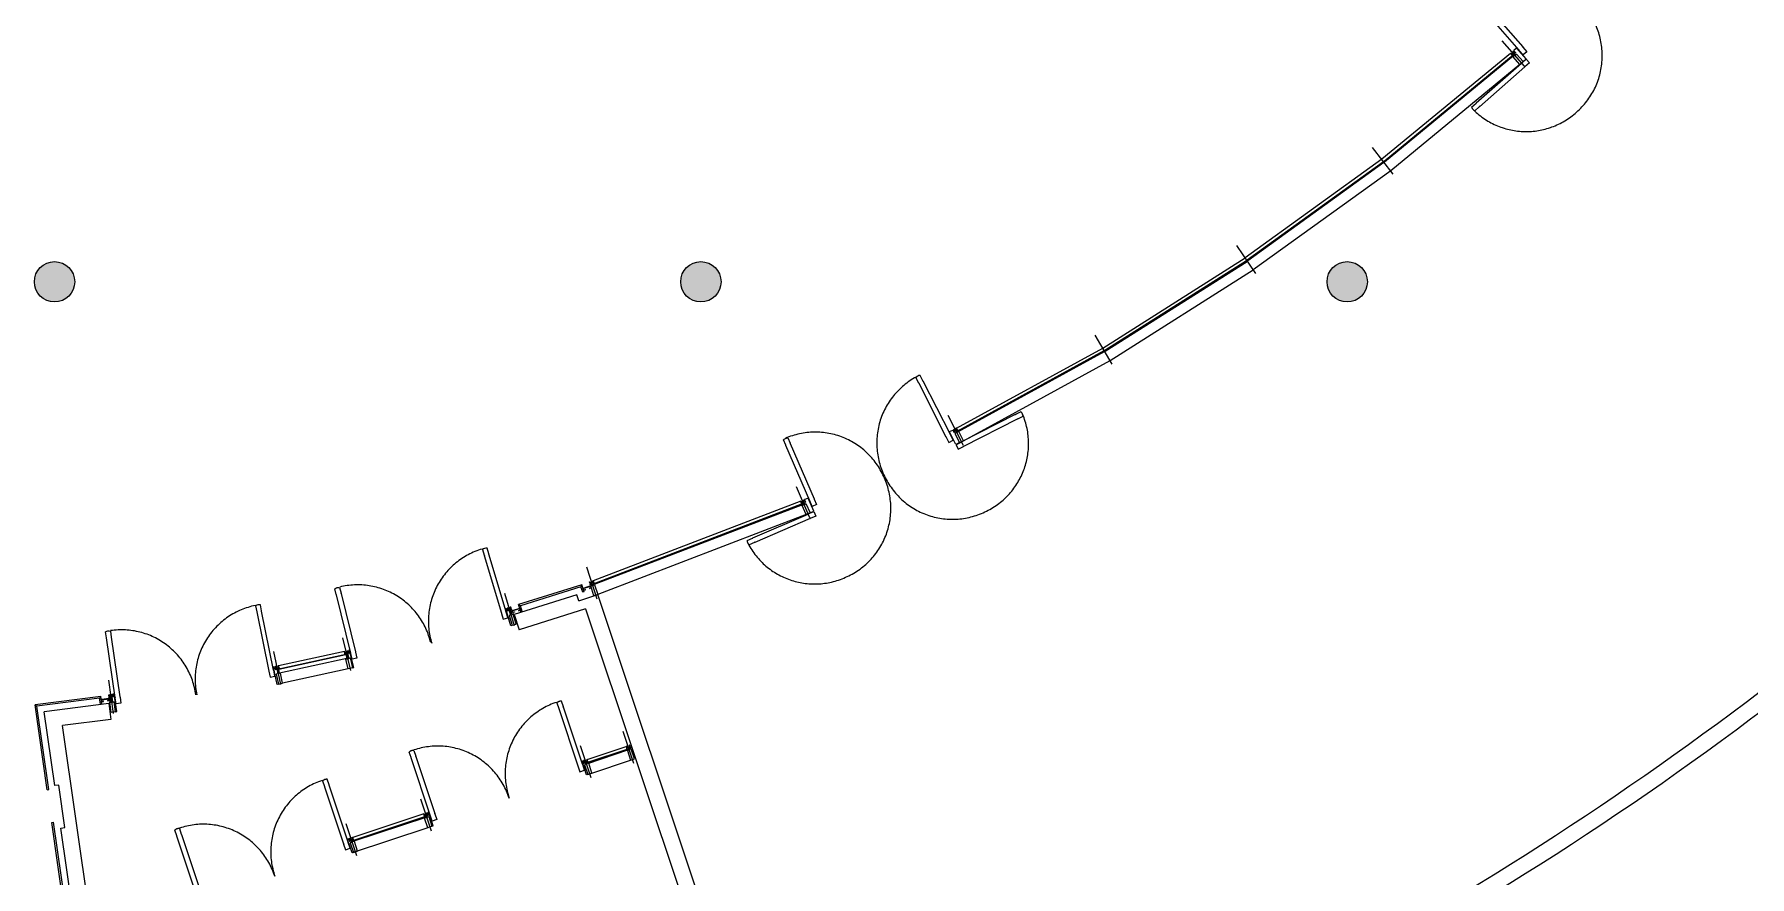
# Model space of a CAD drawing. Header units: centimetres. Extents: x 139057 to 200038, y 34824 to 80516.
# Drawn here: x 170962 to 173085, y 49191 to 50234 of the extents above; entities that cross this region are included whole.
import ezdxf

# ---------------------------------------------------------------- set-up
doc = ezdxf.new("R2010")
doc.units = ezdxf.units.CM
doc.header["$LTSCALE"] = 100
doc.linetypes.add('CENTER', pattern=[7, 4, -1, 1, -1])
doc.linetypes.add('HIDDEN', pattern=[0.5, 0.25, -0.25])
for name, color, linetype, lineweight in [('410_STRUTTURE_001-AM_0', 7, 'Continuous', 0), ('430_TAVOLATI_001-AM_0', 3, 'Continuous', 0), ('441_SERRAMENTI_001-AM_0', 1, 'Continuous', 0)]:
    doc.layers.add(name, color=color, linetype=linetype, lineweight=lineweight)
doc.layers.add('A-FIN-PIETRA', color=7, linetype='Continuous')

msp = doc.modelspace()

# ---------------------------------------------------------------- hatches: boundary and pattern name
at = {"layer": '410_STRUTTURE_001-AM_0'}
h = msp.add_hatch(color=256, dxfattribs=at)
edge = h.paths.add_edge_path()
edge.add_arc((170987.1, 49927.8), 25, 0, 360)
h = msp.add_hatch(color=256, dxfattribs=at)
edge = h.paths.add_edge_path()
edge.add_arc((171787.1, 49927.8), 25, 0, 360)
h = msp.add_hatch(color=256, dxfattribs=at)
edge = h.paths.add_edge_path()
edge.add_arc((172587.1, 49927.8), 25, 0, 360)

# ---------------------------------------------------------------- linework, layer by layer
for centre in [(170987.1, 49927.8, 0), (171787.1, 49927.8, 0), (172587.1, 49927.8, 0)]:
    msp.add_circle(centre, 25, dxfattribs=at)
at = {"layer": '430_TAVOLATI_001-AM_0'}
for p, q in [((171633.4, 49540.4, 0), (171556.2, 49516.1, 0)), ((171635.9, 49533, 0), (171633.4, 49540.4, 0)), ((171635.9, 49533, 0), (171659.6, 49540.9, 0)), ((171789.1, 49152.5, 0), (171659.6, 49540.9, 0)), ((171556.2, 49516.1, 0), (171562.2, 49497, 0)), ((171644.5, 49523, 0), (171562.2, 49497, 0)), ((171644.5, 49523, 0), (171770.1, 49146.2, 0)), ((171054.3, 49405.8, 0), (170974.4, 49395.6, 0)), ((170987.5, 49304.2, 0), (170974.4, 49395.6, 0)), ((171056.8, 49386, 0), (170997.1, 49378.4, 0)), ((171054.3, 49405.8, 0), (171056.8, 49386, 0)), ((171030.4, 49145.3, 0), (170997.1, 49378.4, 0)), ((171010.1, 49145.3, 0), (170994.9, 49251.7, 0))]:
    msp.add_line(p, q, dxfattribs=at)
at = {"layer": '430_TAVOLATI_001-AM_0', "elevation": 0}
msp.add_lwpolyline([(170994.9, 49251.7), (170999.9, 49252.4), (170992.4, 49304.9), (170987.5, 49304.2)], dxfattribs=at)
at = {"layer": '430_TAVOLATI_001-AM_0'}
for centre, radius, start, end in [((170585.3, 52731.2, 0), 4176.3, 295.019, 314.8485), ((170557.6, 52763.4, 0), 4198.6, 295.4485, 314.8054)]:
    msp.add_arc(centre, radius, start, end, dxfattribs=at)
at = {"layer": '441_SERRAMENTI_001-AM_0', "linetype": 'CENTER'}
for p, q in [((172806.4, 50194.5, 0), (172778.8, 50225.9, 0)), ((172644.1, 50061.1, 0), (172618.6, 50094.1, 0)), ((172473.8, 49938.1, 0), (172450.4, 49972.7, 0)), ((172296.3, 49825.9, 0), (172275.1, 49861.9, 0)), ((172112, 49725.1, 0), (172093.1, 49762.3, 0)), ((171921.9, 49635.8, 0), (171905.3, 49674.1, 0)), ((171658.8, 49535, 0), (171645.8, 49574.7, 0)), ((171556.3, 49502.1, 0), (171544.3, 49542.1, 0)), ((171353.9, 49446.5, 0), (171344.1, 49487.1, 0)), ((171267, 49429.3, 0), (171258.6, 49470.2, 0)), ((171060.1, 49393.3, 0), (171054.2, 49434.7, 0)), ((171704.1, 49331.4, 0), (171690.9, 49371.1, 0)), ((171651.4, 49313.9, 0), (171638.2, 49353.5, 0)), ((171453.5, 49247.9, 0), (171440.3, 49287.5, 0)), ((171361.3, 49217.2, 0), (171348.1, 49256.8, 0))]:
    msp.add_line(p, q, dxfattribs=at)
at = {"layer": '441_SERRAMENTI_001-AM_0'}
for p, q in [((172789.4, 50210.4, 0), (172630, 50079.4, 0)), ((172800.8, 50196.7, 0), (172640.9, 50065.3, 0)), ((172630, 50079.4, 0), (172460.9, 49957.3, 0)), ((172640.9, 50065.3, 0), (172470.9, 49942.5, 0)), ((172284.5, 49845.8, 0), (172460.9, 49957.3, 0)), ((172293.6, 49830.5, 0), (172470.9, 49942.5, 0)), ((172103.5, 49746.7, 0), (172284.5, 49845.8, 0)), ((172112, 49731.1, 0), (172293.6, 49830.5, 0)), ((171910.7, 49656.1, 0), (171653.7, 49557.7, 0)), ((171917.3, 49639.6, 0), (171659.5, 49540.8, 0)), ((171553, 49522, 0), (171554.7, 49516.2, 0)), ((171345.9, 49470.1, 0), (171264.5, 49452.4, 0)), ((171350.6, 49448.6, 0), (171269.4, 49430.9, 0)), ((171054.8, 49413.4, 0), (171055.6, 49407.4, 0))]:
    msp.add_line(p, q, dxfattribs=at)
at = {"layer": '441_SERRAMENTI_001-AM_0', "linetype": 'HIDDEN', "ltscale": 20}
for p, q in [((171646.2, 49336.5, 0), (171694.7, 49352.7, 0)), ((171652.3, 49319.8, 0), (171700.1, 49335.7, 0)), ((171444.1, 49269.2, 0), (171350, 49237.8, 0)), ((171449.2, 49252.1, 0), (171355.5, 49220.9, 0))]:
    msp.add_line(p, q, dxfattribs=at)
at = {"layer": '441_SERRAMENTI_001-AM_0', "elevation": 0}
for points in [[(172750.8, 50270.8), (172750.7, 50270.9), (172750.5, 50270.7), (172745.6, 50276.3, -0.201647), (172750.1, 50280.2), (172755, 50274.7), (172754.8, 50274.5), (172754.9, 50274.4, 0.342519), (172755.1, 50274.4), (172755.2, 50274.5), (172804.3, 50218.5), (172804.3, 50218.4, 0.342519), (172804.2, 50218.2), (172804.3, 50218.1), (172804.5, 50218.2), (172809.5, 50212.6), (172804.9, 50208.6), (172800, 50214.2), (172800.2, 50214.4), (172800.1, 50214.5, 0.347925), (172799.9, 50214.5), (172799.8, 50214.5), (172750.7, 50270.5), (172750.7, 50270.6, 0.342519)], [(172061.8, 49805), (172061.7, 49805.2), (172062, 49805.3), (172058.6, 49811.9, 0.201647), (172053.2, 49809.1), (172056.6, 49802.6), (172056.8, 49802.7), (172056.9, 49802.5, -0.342519), (172056.8, 49802.3), (172056.7, 49802.3), (172090.5, 49735.9), (172090.6, 49735.9, -0.342519), (172090.8, 49735.9), (172090.9, 49735.7), (172090.7, 49735.6), (172094, 49728.9), (172099.4, 49731.7), (172096, 49738.3), (172095.8, 49738.2), (172095.7, 49738.4, -0.347925), (172095.8, 49738.5), (172095.9, 49738.6), (172062.1, 49805), (172062, 49805, -0.342519)], [(171892.4, 49725.4), (171892.3, 49725.6), (171892.1, 49725.5), (171889.2, 49732.2, -0.201647), (171894.7, 49734.6), (171897.6, 49727.9), (171897.4, 49727.7), (171897.5, 49727.6, 0.342519), (171897.7, 49727.5), (171897.8, 49727.6), (171927.4, 49659.2), (171927.3, 49659.1, 0.342519), (171927.2, 49658.9), (171927.2, 49658.8), (171927.5, 49658.9), (171930.4, 49652), (171924.9, 49649.6), (171921.9, 49656.5), (171922.2, 49656.6), (171922.1, 49656.8, 0.347925), (171921.9, 49656.8), (171921.8, 49656.8), (171892.2, 49725.2), (171892.3, 49725.2, 0.342519)], [(171524.4, 49590.9), (171524.4, 49591), (171524.6, 49591.1), (171522.5, 49598.2, 0.201647), (171516.7, 49596.4), (171518.8, 49589.4), (171519.1, 49589.5), (171519.1, 49589.3, -0.342519), (171519, 49589.1), (171518.9, 49589.1), (171540.2, 49517.7), (171540.3, 49517.7, -0.342519), (171540.5, 49517.6), (171540.5, 49517.5), (171540.3, 49517.4), (171542.4, 49510.2), (171548.2, 49511.9), (171546.1, 49519.1), (171545.8, 49519), (171545.8, 49519.2, -0.347925), (171545.9, 49519.4), (171546, 49519.4), (171524.7, 49590.8), (171524.6, 49590.8, -0.342519)], [(171336.1, 49540.7), (171336.1, 49540.8), (171335.8, 49540.8), (171334.1, 49547.9, -0.201647), (171339.9, 49549.4), (171341.7, 49542.2), (171341.4, 49542.2), (171341.5, 49542, 0.342519), (171341.7, 49541.9), (171341.8, 49541.9), (171359.6, 49469.6), (171359.5, 49469.5, 0.342519), (171359.4, 49469.4), (171359.4, 49469.2), (171359.7, 49469.3), (171361.4, 49462), (171355.6, 49460.6), (171353.8, 49467.8), (171354, 49467.9), (171354, 49468.1, 0.347925), (171353.8, 49468.1), (171353.7, 49468.1), (171335.9, 49540.5), (171336, 49540.5, 0.342519)], [(171649.2, 49548.3), (171651.4, 49549, 0.413808), (171651.5, 49549.2), (171650.8, 49551.2, 0.41462), (171650.6, 49551.4), (171641.5, 49548.3, 0.414214), (171641.4, 49548.1), (171642, 49546.1, 0.414214), (171642.3, 49546), (171644.4, 49546.7), (171644.4, 49546.9), (171642.2, 49546.1), (171641.5, 49548.1), (171650.6, 49551.2), (171651.3, 49549.2), (171649.1, 49548.4)], [(171243.2, 49520.3), (171243.1, 49520.5), (171243.4, 49520.6), (171241.9, 49527.8, 0.201647), (171236, 49526.6), (171237.5, 49519.4), (171237.7, 49519.4), (171237.8, 49519.2, -0.342519), (171237.6, 49519.1), (171237.5, 49519.1), (171252.4, 49446), (171252.5, 49446, -0.342519), (171252.7, 49446), (171252.7, 49445.8), (171252.5, 49445.7), (171254, 49438.4), (171259.9, 49439.6), (171258.4, 49446.9), (171258.1, 49446.9), (171258.1, 49447.1, -0.347925), (171258.2, 49447.2), (171258.3, 49447.2), (171243.4, 49520.3), (171243.3, 49520.2, -0.342519)], [(171556.4, 49519), (171554.2, 49518.3, -0.413808), (171554, 49518.5), (171553.4, 49520.5, -0.41462), (171553.5, 49520.7), (171562.7, 49523.5, -0.414214), (171563, 49523.3), (171563.6, 49521.3, -0.414214), (171563.4, 49521.1), (171561.2, 49520.4), (171561.2, 49520.6), (171563.4, 49521.3), (171562.8, 49523.3), (171553.6, 49520.5), (171554.2, 49518.5), (171556.4, 49519.2)], [(171051.6, 49487.1), (171051.6, 49487.3), (171051.3, 49487.3), (171050.3, 49494.6, -0.201647), (171056.2, 49495.4), (171057.3, 49488.1), (171057, 49488.1), (171057.1, 49487.9, 0.342519), (171057.2, 49487.8), (171057.3, 49487.8), (171068.1, 49414.1), (171068, 49414.1, 0.342519), (171067.9, 49413.9), (171067.9, 49413.7), (171068.2, 49413.8), (171069.3, 49406.4), (171063.3, 49405.5), (171062.2, 49412.9), (171062.5, 49412.9), (171062.4, 49413.1, 0.347925), (171062.3, 49413.2), (171062.2, 49413.2), (171051.4, 49487), (171051.5, 49487, 0.342519)], [(171052.8, 49409.2), (171055.1, 49409.5, 0.413808), (171055.3, 49409.7), (171055, 49411.8, 0.41462), (171054.7, 49412), (171045.3, 49410.7, 0.414214), (171045.1, 49410.4), (171045.4, 49408.3, 0.414214), (171045.6, 49408.2), (171047.9, 49408.5), (171047.8, 49408.7), (171045.6, 49408.4), (171045.3, 49410.5), (171054.8, 49411.8), (171055.1, 49409.7), (171052.8, 49409.4)]]:
    msp.add_lwpolyline(points, format="xyb", close=True, dxfattribs=at)
at = {"layer": '441_SERRAMENTI_001-AM_0', "linetype": 'HIDDEN', "ltscale": 20, "elevation": 0}
for points in [[(172743.4, 50140.6, 0.398076), (172871, 50137.8, 0.417928), (172879.2, 50269.5)], [(172185.4, 49763.6, -0.398076), (172140.6, 49644, -0.417928), (172015.4, 49685.3)], [(171845.5, 49603.8, 0.398076), (171966.1, 49562, 0.417928), (172014.3, 49684.8)]]:
    msp.add_lwpolyline(points, format="xyb", dxfattribs=at)
at = {"layer": '441_SERRAMENTI_001-AM_0', "elevation": 0}
for points in [[(172804.8, 50200.3), (172808.6, 50203.6), (172796.9, 50216.9, 0.414214), (172796.8, 50216.9), (172793.4, 50213.9, 0.414214), (172793.4, 50213.8), (172795.3, 50211.6, -0.414214), (172795.3, 50211.6), (172795.1, 50211.4)], [(172796.4, 50209.6), (172796.5, 50209.7), (172804.8, 50200.3), (172800.8, 50196.7), (172792.5, 50206.2), (172793.8, 50207.4), (172792.6, 50208.8), (172791.2, 50207.5), (172791, 50207.7, -0.414214), (172791.1, 50207.8), (172791.3, 50208.1, 0.414214), (172791.3, 50208.2), (172789.4, 50210.3, -0.414214), (172789.4, 50210.4), (172789.9, 50210.8, -0.414214), (172790, 50210.8), (172791.5, 50209.1, 0.414214), (172791.6, 50209.1), (172793.8, 50211.1, 0.414214), (172793.8, 50211.1), (172792.3, 50212.8, -0.414214), (172792.3, 50213), (172792.7, 50213.4, -0.414214), (172792.9, 50213.3), (172794.8, 50211.2, 0.414214), (172794.8, 50211.2), (172795.1, 50211.4, -0.41791), (172795.3, 50211.4), (172795.4, 50211.2), (172794, 50210), (172795.2, 50208.6), (172796.5, 50209.7)], [(172101.7, 49740), (172101.5, 49739.9), (172107.2, 49728.7), (172112, 49731.1), (172106.3, 49742.3), (172104.7, 49741.5), (172103.8, 49743.2), (172105.5, 49744), (172105.4, 49744.2, 0.414214), (172105.3, 49744.3), (172105, 49744.1, -0.414214), (172104.9, 49744.1), (172103.6, 49746.7, 0.414214), (172103.5, 49746.7), (172102.9, 49746.5, 0.414214), (172102.9, 49746.3), (172103.9, 49744.3, -0.414214), (172103.9, 49744.3), (172101.3, 49742.9, -0.414214), (172101.2, 49743), (172100.2, 49745, 0.414214), (172100.1, 49745), (172099.6, 49744.7, 0.414214), (172099.5, 49744.6), (172100.8, 49742, -0.414214), (172100.8, 49742), (172100.5, 49741.8, 0.41791), (172100.4, 49741.7), (172100.5, 49741.5), (172102.2, 49742.3), (172103.1, 49740.7), (172101.5, 49739.9)], [(172107.2, 49728.7), (172102.8, 49726.4), (172094.7, 49742.2, -0.414214), (172094.8, 49742.3), (172098.8, 49744.3, -0.414214), (172098.9, 49744.3), (172100.2, 49741.7, 0.414214), (172100.3, 49741.7), (172100.5, 49741.8)], [(171917.1, 49653.2), (171917.2, 49653.3), (171922.2, 49641.7), (171917.3, 49639.6), (171912.3, 49651.1), (171914, 49651.9), (171913.2, 49653.6), (171911.5, 49652.8), (171911.4, 49653, -0.414214), (171911.5, 49653.2), (171911.8, 49653.3, 0.414214), (171911.8, 49653.4), (171910.7, 49656, -0.414214), (171910.7, 49656.1), (171911.3, 49656.4, -0.414214), (171911.4, 49656.3), (171912.3, 49654.2, 0.414214), (171912.4, 49654.2), (171915, 49655.4, 0.414214), (171915, 49655.4), (171914.1, 49657.5, -0.414214), (171914.2, 49657.6), (171914.8, 49657.9, -0.414214), (171914.9, 49657.8), (171916, 49655.2, 0.414214), (171916.1, 49655.2), (171916.4, 49655.3, -0.41791), (171916.5, 49655.2), (171916.6, 49655), (171914.9, 49654.3), (171915.6, 49652.6), (171917.2, 49653.3)], [(171922.2, 49641.7), (171926.8, 49643.7), (171919.8, 49659.9, 0.414214), (171919.7, 49660), (171915.6, 49658.2, 0.414214), (171915.5, 49658.1), (171916.7, 49655.5, -0.414214), (171916.6, 49655.4), (171916.4, 49655.3)], [(171655.5, 49552.8), (171655.6, 49552.8), (171659.5, 49540.8), (171654.8, 49539.3), (171650.8, 49551.3), (171652.3, 49551.8), (171651.8, 49553.5), (171650, 49552.9), (171649.9, 49553.1, -0.414214), (171650, 49553.3), (171650.3, 49553.4, 0.414214), (171650.3, 49553.4), (171649.4, 49556.2, -0.414214), (171649.5, 49556.3), (171650.1, 49556.5, -0.414214), (171650.2, 49556.4), (171650.9, 49554.3, 0.414214), (171651, 49554.2), (171653.7, 49555.1, 0.414214), (171653.7, 49555.2), (171653, 49557.3, -0.414214), (171653.1, 49557.5), (171653.7, 49557.7, -0.414214), (171653.8, 49557.6), (171654.7, 49554.9, 0.414214), (171654.8, 49554.8), (171655.1, 49554.9, -0.41791), (171655.2, 49554.9), (171655.3, 49554.7), (171653.5, 49554.1), (171654.1, 49552.3), (171655.6, 49552.8)], [(171553.5, 49502.7), (171551.8, 49502.1), (171545.5, 49523.1, -0.414214), (171545.6, 49523.3), (171546.6, 49523.6, -0.414214), (171546.7, 49523.5), (171547.6, 49520.8, 0.414214), (171547.6, 49520.7), (171547.9, 49520.8)], [(171550.1, 49514.8), (171549.9, 49514.7), (171553.5, 49502.7), (171558.3, 49504.1), (171554.7, 49516.2), (171553.1, 49515.7), (171551.4, 49521.5), (171553.2, 49522), (171553.2, 49522.3, 0.414214), (171553, 49522.3), (171552.7, 49522.2, -0.414214), (171552.6, 49522.3), (171551.8, 49525, 0.414214), (171551.7, 49525.1), (171551.1, 49524.9, 0.414214), (171551.1, 49524.8), (171551.7, 49522.6, -0.414214), (171551.7, 49522.6), (171548.9, 49521.7, -0.414214), (171548.8, 49521.8), (171548.2, 49523.9, 0.414214), (171548.1, 49524), (171547.5, 49523.8, 0.414214), (171547.4, 49523.7), (171548.2, 49521, -0.414214), (171548.2, 49520.9), (171547.9, 49520.8, 0.41791), (171547.8, 49520.7), (171547.9, 49520.4), (171549.7, 49521), (171551.4, 49515.2), (171549.9, 49514.7)], [(171352.7, 49462.1), (171352.9, 49462.2), (171355.9, 49449.9), (171350.6, 49448.6), (171347.6, 49460.9), (171349.4, 49461.3), (171348, 49467.2), (171346.1, 49466.7), (171346.1, 49467, -0.414214), (171346.2, 49467.1), (171346.5, 49467.2, 0.414214), (171346.5, 49467.2), (171345.8, 49470, -0.414214), (171345.9, 49470.1), (171346.5, 49470.3, -0.414214), (171346.6, 49470.2), (171347.2, 49468, 0.414214), (171347.2, 49468), (171350, 49468.7, 0.414214), (171350.1, 49468.7), (171349.5, 49470.9, -0.414214), (171349.6, 49471), (171350.2, 49471.2, -0.414214), (171350.3, 49471.1), (171351, 49468.3, 0.414214), (171351.1, 49468.3), (171351.4, 49468.4, -0.41791), (171351.5, 49468.3), (171351.6, 49468.1), (171349.7, 49467.6), (171351.2, 49461.7), (171352.9, 49462.2)], [(171355.9, 49449.9), (171357.5, 49450.3), (171352.3, 49471.6, 0.414214), (171352.1, 49471.7), (171351.1, 49471.4, 0.414214), (171351, 49471.3), (171351.7, 49468.5, -0.414214), (171351.6, 49468.4), (171351.4, 49468.4)], [(171264.2, 49429.9), (171262.5, 49429.5), (171258.2, 49451, -0.414214), (171258.2, 49451.1), (171259.3, 49451.3, -0.414214), (171259.4, 49451.2), (171260, 49448.4, 0.414214), (171260.1, 49448.4), (171260.3, 49448.4)], [(171261.8, 49442.2), (171261.6, 49442.2), (171264.2, 49429.9), (171269.4, 49430.9), (171266.9, 49443.3), (171265.1, 49442.9), (171263.9, 49448.8), (171265.8, 49449.2), (171265.7, 49449.4, 0.414214), (171265.6, 49449.5), (171265.3, 49449.5, -0.414214), (171265.2, 49449.5), (171264.6, 49452.3, 0.414214), (171264.5, 49452.4), (171263.9, 49452.3, 0.414214), (171263.8, 49452.1), (171264.3, 49449.9, -0.414214), (171264.3, 49449.9), (171261.4, 49449.3, -0.414214), (171261.4, 49449.3), (171260.9, 49451.5, 0.414214), (171260.8, 49451.6), (171260.2, 49451.5, 0.414214), (171260.1, 49451.4), (171260.7, 49448.6, -0.414214), (171260.7, 49448.5), (171260.3, 49448.4, 0.41791), (171260.2, 49448.3), (171260.3, 49448.1), (171262.1, 49448.5), (171263.3, 49442.6), (171261.6, 49442.2)], [(171060.3, 49408), (171060.5, 49408.1), (171062.3, 49395.6), (171057.3, 49394.9), (171055.6, 49407.4), (171057.2, 49407.6), (171056.3, 49413.6), (171054.5, 49413.3), (171054.4, 49413.5, -0.414214), (171054.5, 49413.7), (171054.9, 49413.7, 0.414214), (171054.9, 49413.8), (171054.5, 49416.6, -0.414214), (171054.6, 49416.7), (171055.2, 49416.8, -0.414214), (171055.3, 49416.7), (171055.6, 49414.5, 0.414214), (171055.7, 49414.4), (171058.5, 49414.8, 0.414214), (171058.6, 49414.9), (171058.3, 49417.1, -0.414214), (171058.4, 49417.2), (171059, 49417.3, -0.414214), (171059.1, 49417.2), (171059.5, 49414.4, 0.414214), (171059.5, 49414.4), (171059.9, 49414.4, -0.41791), (171060, 49414.3), (171060, 49414.1), (171058.1, 49413.8), (171059, 49407.8), (171060.5, 49408.1)], [(171062.3, 49395.6), (171064.1, 49395.8), (171061, 49417.5, 0.414214), (171060.9, 49417.6), (171059.8, 49417.5, 0.414214), (171059.8, 49417.3), (171060.2, 49414.5, -0.414214), (171060.1, 49414.4), (171059.9, 49414.4)], [(171696.3, 49347.7), (171696.1, 49347.7), (171700.1, 49335.7), (171704.8, 49337.3), (171700.8, 49349.3), (171699.3, 49348.7), (171698.7, 49350.5), (171700.5, 49351.1), (171700.5, 49351.3, 0.414214), (171700.3, 49351.4), (171700, 49351.3, -0.414214), (171700, 49351.3), (171699, 49354, 0.414214), (171698.9, 49354.1), (171698.3, 49353.9, 0.414214), (171698.3, 49353.8), (171699, 49351.6, -0.414214), (171699, 49351.6), (171696.2, 49350.7, -0.414214), (171696.2, 49350.7), (171695.4, 49352.8, 0.414214), (171695.3, 49352.9), (171694.7, 49352.7, 0.414214), (171694.7, 49352.6), (171695.6, 49349.9, -0.414214), (171695.6, 49349.8), (171695.2, 49349.7, 0.41791), (171695.2, 49349.6), (171695.2, 49349.3), (171697, 49349.9), (171697.6, 49348.2), (171696.1, 49347.7)], [(171647.2, 49318.1), (171645.7, 49317.6), (171640.1, 49334.4, -0.414214), (171640.1, 49334.5), (171641.2, 49334.8, -0.414214), (171641.3, 49334.8), (171642.2, 49332.1, 0.414214), (171642.3, 49332), (171642.5, 49332.1)], [(171643.4, 49330.1), (171643.2, 49330.1), (171647.2, 49318.1), (171652.3, 49319.8), (171648.4, 49331.8), (171646.6, 49331.2), (171646, 49332.9), (171647.8, 49333.5), (171647.7, 49333.7, 0.414214), (171647.6, 49333.8), (171647.3, 49333.7, -0.414214), (171647.2, 49333.7), (171646.3, 49336.5, 0.414214), (171646.2, 49336.5), (171645.6, 49336.3, 0.414214), (171645.6, 49336.2), (171646.3, 49334.1, -0.414214), (171646.2, 49334), (171643.5, 49333.1, -0.414214), (171643.4, 49333.1), (171642.7, 49335.3, 0.414214), (171642.6, 49335.3), (171642, 49335.1, 0.414214), (171642, 49335), (171642.9, 49332.3, -0.414214), (171642.8, 49332.2), (171642.5, 49332.1, 0.41791), (171642.4, 49332), (171642.5, 49331.8), (171644.3, 49332.4), (171644.9, 49330.6), (171643.2, 49330.1)], [(171450.2, 49265.7), (171450.4, 49265.8), (171454.3, 49253.8), (171449.2, 49252.1), (171445.2, 49264.1), (171447, 49264.6), (171446.4, 49266.4), (171444.6, 49265.8), (171444.5, 49266, -0.414214), (171444.6, 49266.1), (171444.9, 49266.3, 0.414214), (171445, 49266.3), (171444.1, 49269, -0.414214), (171444.1, 49269.2), (171444.7, 49269.4, -0.414214), (171444.8, 49269.3), (171445.5, 49267.2, 0.414214), (171445.6, 49267.1), (171448.3, 49268, 0.414214), (171448.4, 49268.1), (171447.7, 49270.2, -0.414214), (171447.7, 49270.4), (171448.3, 49270.6, -0.414214), (171448.4, 49270.5), (171449.3, 49267.8, 0.414214), (171449.4, 49267.7), (171449.7, 49267.9, -0.41791), (171449.9, 49267.8), (171449.9, 49267.6), (171448.1, 49267), (171448.7, 49265.2), (171450.4, 49265.8)], [(171454.3, 49253.8), (171455.9, 49254.3), (171450.3, 49271.1, 0.414214), (171450.2, 49271.2), (171449.2, 49270.8, 0.414214), (171449.1, 49270.7), (171450, 49268, -0.414214), (171450, 49267.9), (171449.7, 49267.9)], [(171357.1, 49221.4), (171355.5, 49220.9), (171349.9, 49237.7, -0.414214), (171350, 49237.8), (171351, 49238.1, -0.414214), (171351.2, 49238.1), (171352.1, 49235.4, 0.414214), (171352.1, 49235.3), (171352.4, 49235.4)], [(171353.3, 49233.4), (171353.1, 49233.4), (171357.1, 49221.4), (171362.2, 49223.1), (171358.2, 49235.1), (171356.5, 49234.5), (171355.9, 49236.2), (171357.7, 49236.8), (171357.6, 49237.1, 0.414214), (171357.5, 49237.1), (171357.2, 49237, -0.414214), (171357.1, 49237), (171356.2, 49239.8, 0.414214), (171356.1, 49239.8), (171355.5, 49239.6, 0.414214), (171355.4, 49239.5), (171356.1, 49237.4, -0.414214), (171356.1, 49237.3), (171353.4, 49236.4, -0.414214), (171353.3, 49236.4), (171352.6, 49238.6, 0.414214), (171352.5, 49238.6), (171351.9, 49238.4, 0.414214), (171351.8, 49238.3), (171352.7, 49235.6, -0.414214), (171352.7, 49235.5), (171352.4, 49235.4, 0.41791), (171352.3, 49235.3), (171352.4, 49235.1), (171354.2, 49235.7), (171354.8, 49233.9), (171353.1, 49233.4)]]:
    msp.add_lwpolyline(points, format="xyb", dxfattribs=at)
for points in [[(172792.5, 50208.1), (172632.7, 50076.7), (172792.5, 50208.1), (172793.1, 50207.3), (172633.3, 50076), (172632.7, 50076.7)], [(172631.9, 50076.1), (172463.4, 49954.4), (172631.9, 50076.1), (172632.5, 50075.3), (172464, 49953.6), (172463.4, 49954.4)], [(172286.9, 49842.9), (172462.6, 49953.9), (172286.9, 49842.9), (172287.4, 49842), (172463.1, 49953), (172462.6, 49953.9)], [(172104.6, 49743), (172286, 49842.4), (172104.6, 49743), (172105, 49742.1), (172286.5, 49841.5), (172286, 49842.4)], [(171912.6, 49652.8), (171654.6, 49554), (171912.6, 49652.8), (171913, 49651.9), (171654.9, 49553), (171654.6, 49554)], [(171347.5, 49466.6), (171264.6, 49448.5), (171347.5, 49466.6), (171348.8, 49461.6), (171265.6, 49443.4), (171264.6, 49448.5)]]:
    msp.add_lwpolyline(points, dxfattribs=at)
at = {"layer": '441_SERRAMENTI_001-AM_0', "linetype": 'HIDDEN', "ltscale": 20, "elevation": 0}
for points in [[(172750.6, 50144.6), (172750.5, 50144.5), (172750.6, 50144.3), (172745.1, 50139.5, -0.201647), (172741.1, 50144), (172746.7, 50148.9), (172746.8, 50148.7), (172747, 50148.8, 0.342519), (172747, 50149), (172746.9, 50149.1), (172802.9, 50198.2), (172803, 50198.1, 0.342519), (172803.2, 50198.1), (172803.3, 50198.2), (172803.1, 50198.4), (172808.8, 50203.3), (172812.8, 50198.8), (172807.1, 50193.9), (172807, 50194.1), (172806.8, 50193.9, 0.347925), (172806.8, 50193.7), (172806.9, 50193.7), (172750.9, 50144.5), (172750.8, 50144.6, 0.342519)], [(172179, 49758.4), (172179.2, 49758.4), (172179.3, 49758.2), (172185.9, 49761.6, 0.201647), (172183.1, 49766.9), (172176.5, 49763.6), (172176.7, 49763.4), (172176.5, 49763.3, -0.342519), (172176.3, 49763.4), (172176.3, 49763.5), (172109.8, 49729.7), (172109.9, 49729.6, -0.342519), (172109.9, 49729.4), (172109.7, 49729.3), (172109.6, 49729.5), (172102.9, 49726.1), (172105.6, 49720.8), (172112.3, 49724.1), (172112.2, 49724.4), (172112.4, 49724.5, -0.347925), (172112.5, 49724.4), (172112.6, 49724.3), (172179, 49758.1), (172179, 49758.2, -0.342519)], [(171853.6, 49605.4), (171853.4, 49605.3), (171853.5, 49605.1), (171846.7, 49602.2, -0.201647), (171844.3, 49607.7), (171851.1, 49610.6), (171851.2, 49610.4), (171851.4, 49610.5, 0.342519), (171851.4, 49610.7), (171851.4, 49610.7), (171919.8, 49640.3), (171919.8, 49640.2, 0.342519), (171920, 49640.1), (171920.2, 49640.2), (171920.1, 49640.4), (171926.9, 49643.4), (171929.3, 49637.9), (171922.5, 49634.9), (171922.4, 49635.1), (171922.2, 49635.1, 0.347925), (171922.1, 49634.9), (171922.2, 49634.8), (171853.8, 49605.2), (171853.7, 49605.3, 0.342519)], [(171616.8, 49401.4), (171616.8, 49401.6), (171617, 49401.6), (171614.7, 49408.7, 0.201647), (171608.9, 49406.7), (171611.3, 49399.7), (171611.5, 49399.8), (171611.6, 49399.7, -0.342519), (171611.5, 49399.5), (171611.4, 49399.5), (171634.9, 49328.7), (171635, 49328.8, -0.342519), (171635.2, 49328.7), (171635.3, 49328.5), (171635, 49328.5), (171637.4, 49321.4), (171643.1, 49323.3), (171640.8, 49330.4), (171640.5, 49330.3), (171640.5, 49330.5, -0.347925), (171640.6, 49330.6), (171640.7, 49330.7), (171617.1, 49401.4), (171617, 49401.3, -0.342519)], [(171428.7, 49338.7), (171428.6, 49338.9), (171428.4, 49338.8), (171426.1, 49345.8, -0.201647), (171431.8, 49347.7), (171434.1, 49340.7), (171433.9, 49340.6), (171433.9, 49340.5, 0.342519), (171434.1, 49340.4), (171434.2, 49340.4), (171457.8, 49269.7), (171457.7, 49269.7, 0.342519), (171457.6, 49269.5), (171457.6, 49269.3), (171457.9, 49269.4), (171460.2, 49262.3), (171454.5, 49260.4), (171452.2, 49267.5), (171452.4, 49267.6), (171452.3, 49267.8, 0.347925), (171452.2, 49267.8), (171452.1, 49267.8), (171428.5, 49338.5), (171428.6, 49338.5, 0.342519)], [(171326.7, 49304.7), (171326.6, 49304.9), (171326.9, 49305), (171324.5, 49312, 0.201647), (171318.8, 49310), (171321.2, 49303), (171321.4, 49303.1), (171321.5, 49303, -0.342519), (171321.3, 49302.8), (171321.3, 49302.8), (171344.8, 49232.1), (171344.9, 49232.1, -0.342519), (171345.1, 49232), (171345.2, 49231.9), (171344.9, 49231.8), (171347.3, 49224.7), (171353, 49226.6), (171350.6, 49233.7), (171350.4, 49233.6), (171350.3, 49233.8, -0.347925), (171350.4, 49233.9), (171350.5, 49234), (171327, 49304.7), (171326.9, 49304.6, -0.342519)], [(171138.6, 49242), (171138.5, 49242.2), (171138.3, 49242.1), (171135.9, 49249.1, -0.201647), (171141.7, 49251), (171144, 49244), (171143.8, 49243.9), (171143.8, 49243.8, 0.342519), (171144, 49243.7), (171144.1, 49243.7), (171167.7, 49173), (171167.6, 49173, 0.342519), (171167.5, 49172.8), (171167.5, 49172.6), (171167.8, 49172.7), (171170.1, 49165.6), (171164.4, 49163.7), (171162, 49170.8), (171162.3, 49170.9), (171162.2, 49171.1, 0.347925), (171162, 49171.1), (171161.9, 49171.1), (171138.4, 49241.8), (171138.5, 49241.8, 0.342519)]]:
    msp.add_lwpolyline(points, format="xyb", close=True, dxfattribs=at)
for points in [[(171646.7, 49332.7), (171696.6, 49349.3), (171646.7, 49332.7), (171647, 49331.7), (171696.9, 49348.4), (171696.6, 49349.3)], [(171446.2, 49265.8), (171356, 49235.8)], [(171356, 49235.8), (171446.2, 49265.8), (171446.5, 49264.9), (171356.4, 49234.9)]]:
    msp.add_lwpolyline(points, dxfattribs=at)
at = {"layer": '441_SERRAMENTI_001-AM_0'}
for centre, radius, start, end in [((172631.9, 50077, 0), 0.864, 272.502, 342.8673), ((172633.4, 50075, 0), 0.941, 91.1566, 164.2127), ((172462.6, 49954.7, 0), 0.864, 268.9275, 339.2928), ((172464, 49952.7, 0), 0.941, 87.5821, 160.6382), ((172286.1, 49843.2, 0), 0.864, 265.3531, 335.7184), ((172287.3, 49841.1, 0), 0.941, 84.0077, 157.0638)]:
    msp.add_arc(centre, radius, start, end, dxfattribs=at)
at = {"layer": '441_SERRAMENTI_001-AM_0', "linetype": 'HIDDEN', "ltscale": 20}
for centre, radius, start, end in [((172097.6, 49728.2, 0), 92.8, 116.9032, 207.5554), ((171928.7, 49648.8, 0), 92.9, 22.8127, 113.4505), ((171542.7, 49507.9, 0), 92.9, 106.5447, 197.1825), ((171362.4, 49459.9, 0), 92.8, 13.2421, 103.8943), ((171254, 49436.1, 0), 92.9, 101.4509, 192.0887), ((171070, 49404.2, 0), 92.8, 7.7422, 98.3944), ((171637.7, 49319.1, 0), 92.9, 108.3706, 199.0083), ((171461.4, 49260.3, 0), 92.8, 17.8396, 108.4918), ((171347.6, 49222.4, 0), 92.9, 108.3706, 199.0083), ((171171.3, 49163.6, 0), 92.8, 17.8396, 108.4918)]:
    msp.add_arc(centre, radius, start, end, dxfattribs=at)
at = {"layer": 'A-FIN-PIETRA'}
for p, q in [((171639.7, 49552.9, 0), (171561.5, 49528.2, 0)), ((171638.4, 49550.4, 0), (171564, 49526.9, 0)), ((171639.7, 49552.9, 0), (171638.4, 49550.4, 0)), ((171640.8, 49543.5, 0), (171638.4, 49550.4, 0)), ((171642.7, 49544.1, 0), (171639.7, 49552.9, 0)), ((171642.7, 49544.1, 0), (171640.8, 49543.5, 0)), ((171564.2, 49519.3, 0), (171561.5, 49528.2, 0)), ((171561.5, 49528.2, 0), (171564, 49526.9, 0)), ((171566.1, 49519.9, 0), (171564, 49526.9, 0)), ((171564.2, 49519.3, 0), (171566.1, 49519.9, 0)), ((171044.4, 49414.6, 0), (170963.1, 49404.3, 0)), ((171042.7, 49412.4, 0), (170965.3, 49402.6, 0)), ((171044.4, 49414.6, 0), (171042.7, 49412.4, 0)), ((171043.8, 49405.1, 0), (171042.7, 49412.4, 0)), ((171045.7, 49405.4, 0), (171044.4, 49414.6, 0)), ((170978.1, 49299.1, 0), (170963.1, 49404.3, 0)), ((170963.1, 49404.3, 0), (170965.3, 49402.6, 0)), ((170980.1, 49299.4, 0), (170965.3, 49402.6, 0)), ((171045.7, 49405.4, 0), (171043.8, 49405.1, 0)), ((170978.1, 49299.1, 0), (170980.1, 49299.4, 0)), ((170983.9, 49258.5, 0), (170985.9, 49258.8, 0)), ((170998.8, 49153.8, 0), (170983.9, 49258.5, 0)), ((171000.5, 49156.1, 0), (170985.9, 49258.8, 0))]:
    msp.add_line(p, q, dxfattribs=at)

doc.saveas('drawing.dxf')
